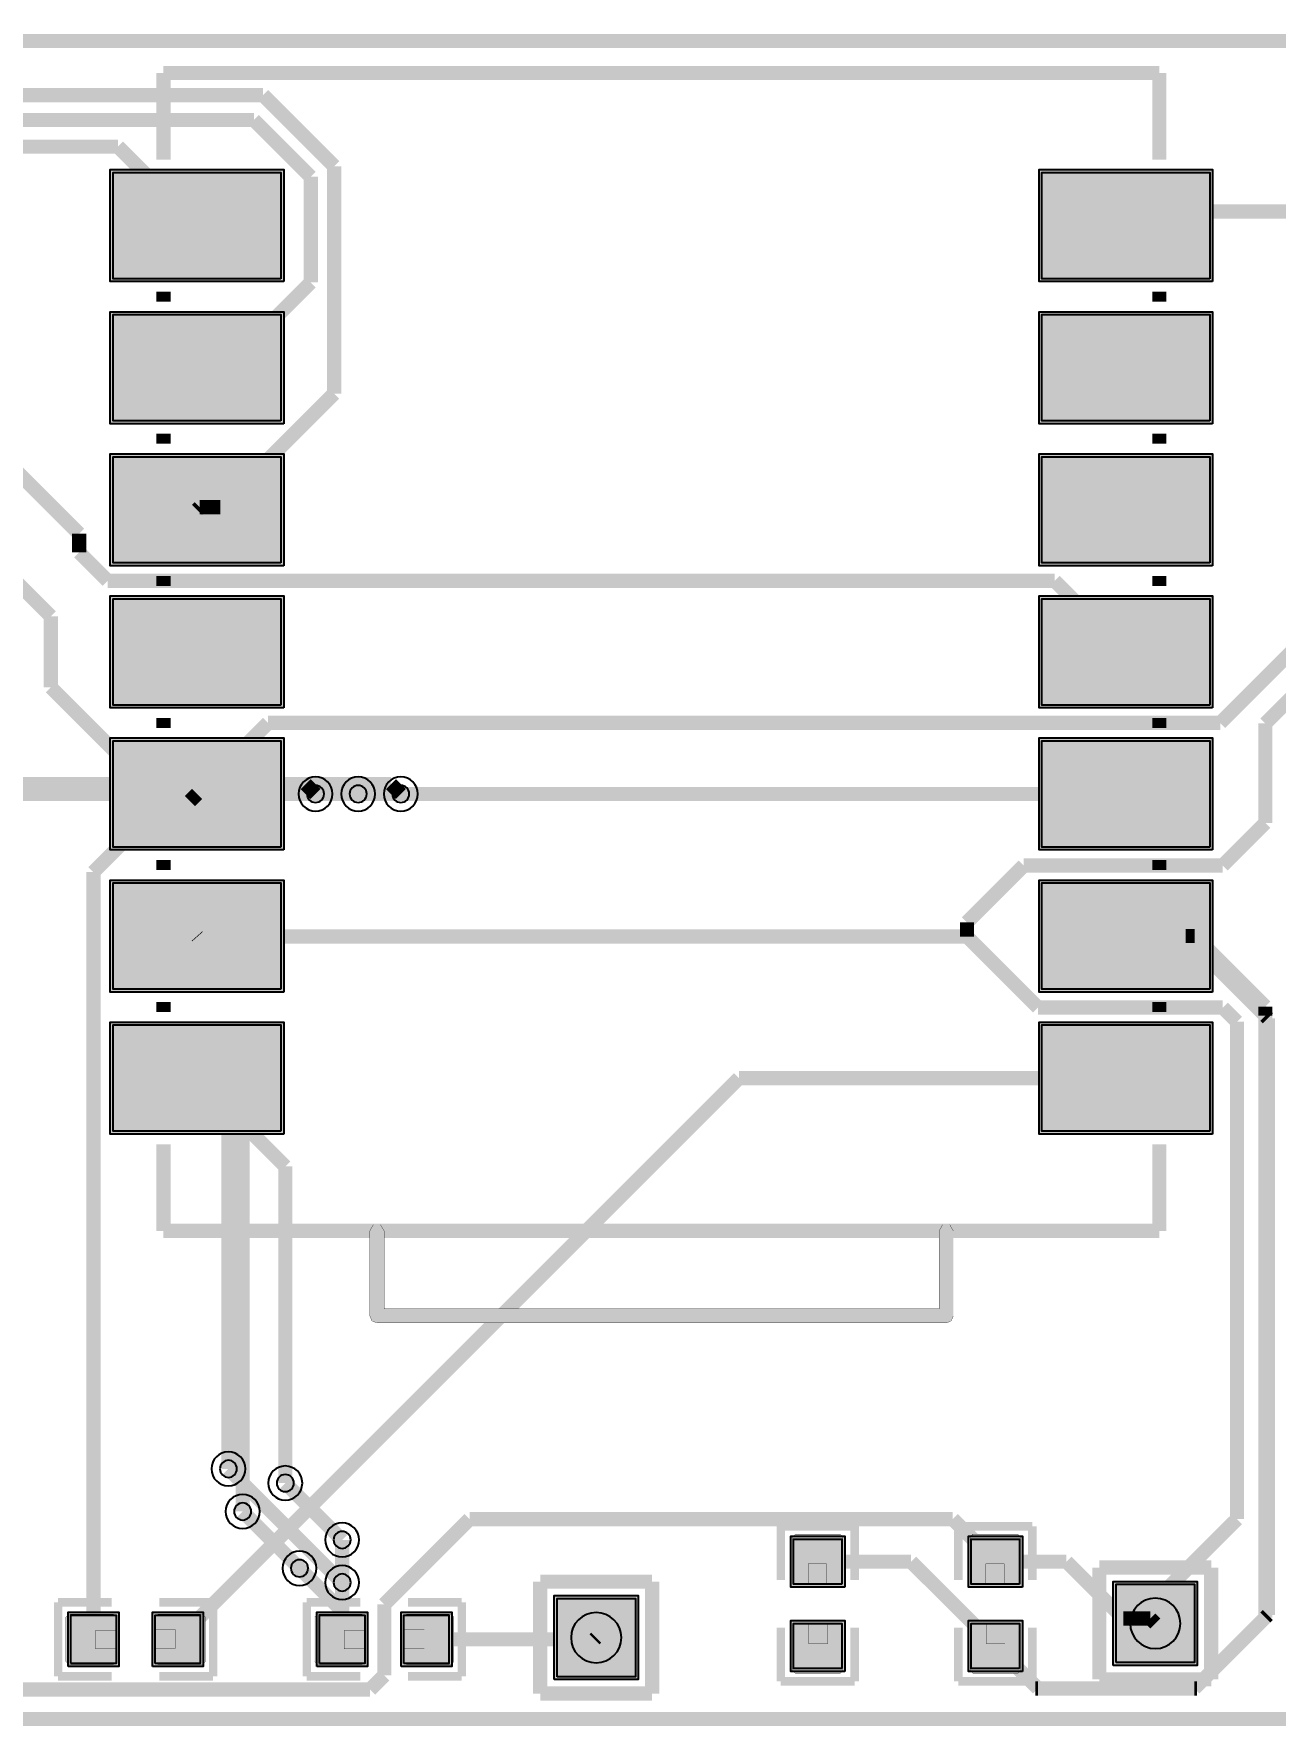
# Model space of a CAD drawing. Header units: millimetres. Extents: x -112.3 to -57, y 18.8 to 49.
# Drawn here: x -92.88 to -70.69, y 18.77 to 49.02 of the extents above; entities that cross this region are included whole.
import ezdxf

# ---------------------------------------------------------------- set-up
doc = ezdxf.new("R2010")
doc.units = ezdxf.units.MM
doc.header["$MEASUREMENT"] = 0
for name, color, linetype, true_color in [('Board-Outline-Layer', 7, 'Continuous', 0xff00ff), ('Bottom-Layer', 7, 'Continuous', 0x0000ff), ('Bottom-Paste-Mask-Layer', 7, 'Continuous', 0x800000), ('Bottom-Solder-Mask-Layer', 7, 'Continuous', 0xaa00ff), ('Document-Layer', 7, 'Continuous', 0xffffff), ('Hole-Layer', 7, 'Continuous', 0x222222), ('Multi-Layer', 7, 'Continuous', 0xc0c0c0), ('Top-Layer', 7, 'Continuous', 0xff0000), ('Top-Paste-Mask-Layer', 7, 'Continuous', 0x808080), ('Top-Silkscreen-Layer', 7, 'Continuous', 0xffcc00), ('Top-Solder-Mask-Layer', 7, 'Continuous', 0x800080)]:
    doc.layers.add(name, color=color, linetype=linetype, true_color=true_color)

msp = doc.modelspace()

# ---------------------------------------------------------------- hatches: boundary and pattern name
at = {"layer": 'Bottom-Layer'}
for points in [[(-73.534, 19.904), (-73.534, 21.304), (-72.134, 21.304), (-72.134, 19.904)], [(-83.527, 19.65), (-83.527, 21.05), (-82.127, 21.05), (-82.127, 19.65)]]:
    msp.add_hatch(color=256, dxfattribs=at).paths.add_polyline_path(points)
at = {"layer": 'Bottom-Paste-Mask-Layer'}
for points in [[(-73.534, 19.904), (-73.534, 21.304), (-72.134, 21.304), (-72.134, 19.904)], [(-83.527, 19.65), (-83.527, 21.05), (-82.127, 21.05), (-82.127, 19.65)]]:
    msp.add_hatch(color=256, dxfattribs=at).paths.add_polyline_path(points)
at = {"layer": 'Bottom-Solder-Mask-Layer'}
for points in [[(-73.584, 19.854), (-73.584, 21.355), (-72.083, 21.355), (-72.083, 19.854)], [(-83.577, 19.6), (-83.577, 21.101), (-82.076, 21.101), (-82.076, 19.6)]]:
    msp.add_hatch(color=256, dxfattribs=at).paths.add_polyline_path(points)
at = {"layer": 'Document-Layer'}
msp.add_hatch(color=256, dxfattribs=at).paths.add_polyline_path([(-86.619, 27.623), (-86.619, 26.23), (-76.698, 26.23), (-76.698, 27.623), (-76.635, 27.733), (-76.508, 27.733), (-76.444, 27.623), (-76.444, 26.103), (-76.481, 26.013), (-76.571, 25.976), (-86.746, 25.976), (-86.836, 26.013), (-86.873, 26.103), (-86.873, 27.623), (-86.81, 27.733), (-86.683, 27.733)])
msp.add_hatch(color=256, dxfattribs=at).paths.add_polyline_path([(-86.619, 27.623), (-86.619, 26.23), (-76.698, 26.23), (-76.698, 27.623), (-76.635, 27.733), (-76.508, 27.733), (-76.444, 27.623), (-76.444, 26.103), (-76.481, 26.013), (-76.571, 25.976), (-86.746, 25.976), (-86.836, 26.013), (-86.873, 26.103), (-86.873, 27.623), (-86.81, 27.733), (-86.683, 27.733)])
at = {"layer": 'Hole-Layer'}
for points in [[(-73.284, 20.604, 1), (-72.384, 20.604, 1)], [(-83.277, 20.35, 1), (-82.377, 20.35, 1)]]:
    msp.add_hatch(color=256, dxfattribs=at).paths.add_polyline_path(points)
at = {"layer": 'Multi-Layer'}
for points in [[(-73.534, 19.904), (-73.534, 21.304), (-72.134, 21.304), (-72.134, 19.904)], [(-73.534, 19.904), (-73.534, 21.304), (-72.134, 21.304), (-72.134, 19.904)], [(-73.534, 19.904), (-73.534, 21.304), (-72.134, 21.304), (-72.134, 19.904)], [(-83.527, 19.65), (-83.527, 21.05), (-82.127, 21.05), (-82.127, 19.65)], [(-83.527, 19.65), (-83.527, 21.05), (-82.127, 21.05), (-82.127, 19.65)], [(-83.527, 19.65), (-83.527, 21.05), (-82.127, 21.05), (-82.127, 19.65)]]:
    msp.add_hatch(color=256, dxfattribs=at).paths.add_polyline_path(points)
at = {"layer": 'Top-Layer'}
for points in [[(-88.461, 44.643), (-91.461, 44.643), (-91.461, 46.543), (-88.461, 46.543)], [(-71.861, 44.643), (-74.861, 44.643), (-74.861, 46.543), (-71.861, 46.543)], [(-88.461, 42.103), (-91.461, 42.103), (-91.461, 44.003), (-88.461, 44.003)], [(-71.861, 42.103), (-74.861, 42.103), (-74.861, 44.003), (-71.861, 44.003)], [(-88.461, 39.563), (-91.461, 39.563), (-91.461, 41.463), (-88.461, 41.463)], [(-71.861, 39.563), (-74.861, 39.563), (-74.861, 41.463), (-71.861, 41.463)], [(-88.461, 37.023), (-91.461, 37.023), (-91.461, 38.923), (-88.461, 38.923)], [(-71.861, 37.023), (-74.861, 37.023), (-74.861, 38.923), (-71.861, 38.923)], [(-88.461, 34.483), (-91.461, 34.483), (-91.461, 36.383), (-88.461, 36.383)], [(-71.861, 34.483), (-74.861, 34.483), (-74.861, 36.383), (-71.861, 36.383)], [(-88.461, 31.943), (-91.461, 31.943), (-91.461, 33.843), (-88.461, 33.843)], [(-71.861, 31.943), (-74.861, 31.943), (-74.861, 33.843), (-71.861, 33.843)], [(-88.461, 29.403), (-91.461, 29.403), (-91.461, 31.303), (-88.461, 31.303)], [(-71.861, 29.403), (-74.861, 29.403), (-74.861, 31.303), (-71.861, 31.303)], [(-78.435, 21.305), (-79.299, 21.305), (-79.299, 22.112), (-78.435, 22.112)], [(-75.26, 21.305), (-76.124, 21.305), (-76.124, 22.112), (-75.26, 22.112)], [(-73.534, 19.904), (-73.534, 21.304), (-72.134, 21.304), (-72.134, 19.904)], [(-83.527, 19.65), (-83.527, 21.05), (-82.127, 21.05), (-82.127, 19.65)], [(-92.216, 19.888), (-92.216, 20.752), (-91.409, 20.752), (-91.409, 19.888)], [(-90.709, 19.888), (-90.709, 20.752), (-89.903, 20.752), (-89.903, 19.888)], [(-87.771, 19.888), (-87.771, 20.752), (-86.964, 20.752), (-86.964, 19.888)], [(-86.264, 19.888), (-86.264, 20.752), (-85.458, 20.752), (-85.458, 19.888)], [(-78.435, 19.798), (-79.299, 19.798), (-79.299, 20.605), (-78.435, 20.605)], [(-75.26, 19.798), (-76.124, 19.798), (-76.124, 20.605), (-75.26, 20.605)]]:
    msp.add_hatch(color=256, dxfattribs=at).paths.add_polyline_path(points)
at = {"layer": 'Top-Paste-Mask-Layer'}
for points in [[(-88.461, 44.643), (-91.461, 44.643), (-91.461, 46.543), (-88.461, 46.543)], [(-71.861, 44.643), (-74.861, 44.643), (-74.861, 46.543), (-71.861, 46.543)], [(-88.461, 42.103), (-91.461, 42.103), (-91.461, 44.003), (-88.461, 44.003)], [(-71.861, 42.103), (-74.861, 42.103), (-74.861, 44.003), (-71.861, 44.003)], [(-88.461, 39.563), (-91.461, 39.563), (-91.461, 41.463), (-88.461, 41.463)], [(-71.861, 39.563), (-74.861, 39.563), (-74.861, 41.463), (-71.861, 41.463)], [(-88.461, 37.023), (-91.461, 37.023), (-91.461, 38.923), (-88.461, 38.923)], [(-71.861, 37.023), (-74.861, 37.023), (-74.861, 38.923), (-71.861, 38.923)], [(-88.461, 34.483), (-91.461, 34.483), (-91.461, 36.383), (-88.461, 36.383)], [(-71.861, 34.483), (-74.861, 34.483), (-74.861, 36.383), (-71.861, 36.383)], [(-88.461, 31.943), (-91.461, 31.943), (-91.461, 33.843), (-88.461, 33.843)], [(-71.861, 31.943), (-74.861, 31.943), (-74.861, 33.843), (-71.861, 33.843)], [(-88.461, 29.403), (-91.461, 29.403), (-91.461, 31.303), (-88.461, 31.303)], [(-71.861, 29.403), (-74.861, 29.403), (-74.861, 31.303), (-71.861, 31.303)], [(-79.317, 22.15), (-79.317, 21.35), (-79.267, 21.3), (-79.039, 21.3), (-79.039, 21.67), (-78.709, 21.67), (-78.709, 21.3), (-78.467, 21.3), (-78.417, 21.35), (-78.417, 22.15), (-78.467, 22.2), (-79.267, 22.2)], [(-79.317, 22.15), (-79.317, 21.35), (-79.267, 21.3), (-79.039, 21.3), (-79.039, 21.67), (-78.709, 21.67), (-78.709, 21.3), (-78.467, 21.3), (-78.417, 21.35), (-78.417, 22.15), (-78.467, 22.2), (-79.267, 22.2)], [(-76.142, 22.15), (-76.142, 21.35), (-76.092, 21.3), (-75.864, 21.3), (-75.864, 21.67), (-75.534, 21.67), (-75.534, 21.3), (-75.292, 21.3), (-75.242, 21.35), (-75.242, 22.15), (-75.292, 22.2), (-76.092, 22.2)], [(-76.142, 22.15), (-76.142, 21.35), (-76.092, 21.3), (-75.864, 21.3), (-75.864, 21.67), (-75.534, 21.67), (-75.534, 21.3), (-75.292, 21.3), (-75.242, 21.35), (-75.242, 22.15), (-75.292, 22.2), (-76.092, 22.2)], [(-73.534, 19.904), (-73.534, 21.304), (-72.134, 21.304), (-72.134, 19.904)], [(-83.527, 19.65), (-83.527, 21.05), (-82.127, 21.05), (-82.127, 19.65)], [(-92.254, 19.87), (-91.454, 19.87), (-91.404, 19.92), (-91.404, 20.148), (-91.774, 20.148), (-91.774, 20.478), (-91.404, 20.478), (-91.404, 20.72), (-91.454, 20.77), (-92.254, 20.77), (-92.304, 20.72), (-92.304, 19.92)], [(-92.254, 19.87), (-91.454, 19.87), (-91.404, 19.92), (-91.404, 20.148), (-91.774, 20.148), (-91.774, 20.478), (-91.404, 20.478), (-91.404, 20.72), (-91.454, 20.77), (-92.254, 20.77), (-92.304, 20.72), (-92.304, 19.92)], [(-89.864, 20.77), (-90.664, 20.77), (-90.714, 20.72), (-90.714, 20.492), (-90.344, 20.492), (-90.344, 20.162), (-90.714, 20.162), (-90.714, 19.92), (-90.664, 19.87), (-89.864, 19.87), (-89.814, 19.92), (-89.814, 20.72)], [(-89.864, 20.77), (-90.664, 20.77), (-90.714, 20.72), (-90.714, 20.492), (-90.344, 20.492), (-90.344, 20.162), (-90.714, 20.162), (-90.714, 19.92), (-90.664, 19.87), (-89.864, 19.87), (-89.814, 19.92), (-89.814, 20.72)], [(-87.809, 19.87), (-87.009, 19.87), (-86.959, 19.92), (-86.959, 20.148), (-87.329, 20.148), (-87.329, 20.478), (-86.959, 20.478), (-86.959, 20.72), (-87.009, 20.77), (-87.809, 20.77), (-87.859, 20.72), (-87.859, 19.92)], [(-87.809, 19.87), (-87.009, 19.87), (-86.959, 19.92), (-86.959, 20.148), (-87.329, 20.148), (-87.329, 20.478), (-86.959, 20.478), (-86.959, 20.72), (-87.009, 20.77), (-87.809, 20.77), (-87.859, 20.72), (-87.859, 19.92)], [(-85.419, 20.77), (-86.219, 20.77), (-86.269, 20.72), (-86.269, 20.492), (-85.899, 20.492), (-85.899, 20.162), (-86.269, 20.162), (-86.269, 19.92), (-86.219, 19.87), (-85.419, 19.87), (-85.369, 19.92), (-85.369, 20.72)], [(-85.419, 20.77), (-86.219, 20.77), (-86.269, 20.72), (-86.269, 20.492), (-85.899, 20.492), (-85.899, 20.162), (-86.269, 20.162), (-86.269, 19.92), (-86.219, 19.87), (-85.419, 19.87), (-85.369, 19.92), (-85.369, 20.72)], [(-78.417, 19.76), (-78.417, 20.56), (-78.467, 20.61), (-78.695, 20.61), (-78.695, 20.24), (-79.025, 20.24), (-79.025, 20.61), (-79.267, 20.61), (-79.317, 20.56), (-79.317, 19.76), (-79.267, 19.71), (-78.467, 19.71)], [(-78.417, 19.76), (-78.417, 20.56), (-78.467, 20.61), (-78.695, 20.61), (-78.695, 20.24), (-79.025, 20.24), (-79.025, 20.61), (-79.267, 20.61), (-79.317, 20.56), (-79.317, 19.76), (-79.267, 19.71), (-78.467, 19.71)], [(-75.242, 19.76), (-75.242, 20.56), (-75.292, 20.61), (-75.52, 20.61), (-75.52, 20.24), (-75.85, 20.24), (-75.85, 20.61), (-76.092, 20.61), (-76.142, 20.56), (-76.142, 19.76), (-76.092, 19.71), (-75.292, 19.71)], [(-75.242, 19.76), (-75.242, 20.56), (-75.292, 20.61), (-75.52, 20.61), (-75.52, 20.24), (-75.85, 20.24), (-75.85, 20.61), (-76.092, 20.61), (-76.142, 20.56), (-76.142, 19.76), (-76.092, 19.71), (-75.292, 19.71)]]:
    msp.add_hatch(color=256, dxfattribs=at).paths.add_polyline_path(points)
at = {"layer": 'Top-Solder-Mask-Layer'}
for points in [[(-88.41, 44.592), (-91.512, 44.592), (-91.512, 46.594), (-88.41, 46.594)], [(-71.81, 44.592), (-74.912, 44.592), (-74.912, 46.594), (-71.81, 46.594)], [(-88.41, 42.052), (-91.512, 42.052), (-91.512, 44.054), (-88.41, 44.054)], [(-71.81, 42.052), (-74.912, 42.052), (-74.912, 44.054), (-71.81, 44.054)], [(-88.41, 39.512), (-91.512, 39.512), (-91.512, 41.514), (-88.41, 41.514)], [(-71.81, 39.512), (-74.912, 39.512), (-74.912, 41.514), (-71.81, 41.514)], [(-88.41, 36.972), (-91.512, 36.972), (-91.512, 38.974), (-88.41, 38.974)], [(-71.81, 36.972), (-74.912, 36.972), (-74.912, 38.974), (-71.81, 38.974)], [(-88.41, 34.432), (-91.512, 34.432), (-91.512, 36.434), (-88.41, 36.434)], [(-71.81, 34.432), (-74.912, 34.432), (-74.912, 36.434), (-71.81, 36.434)], [(-88.41, 31.892), (-91.512, 31.892), (-91.512, 33.894), (-88.41, 33.894)], [(-71.81, 31.892), (-74.912, 31.892), (-74.912, 33.894), (-71.81, 33.894)], [(-88.41, 29.352), (-91.512, 29.352), (-91.512, 31.354), (-88.41, 31.354)], [(-71.81, 29.352), (-74.912, 29.352), (-74.912, 31.354), (-71.81, 31.354)], [(-78.384, 21.254), (-79.35, 21.254), (-79.35, 22.162), (-78.384, 22.162)], [(-75.209, 21.254), (-76.175, 21.254), (-76.175, 22.162), (-75.209, 22.162)], [(-73.584, 19.854), (-73.584, 21.355), (-72.083, 21.355), (-72.083, 19.854)], [(-83.577, 19.6), (-83.577, 21.101), (-82.076, 21.101), (-82.076, 19.6)], [(-92.267, 19.837), (-92.267, 20.803), (-91.359, 20.803), (-91.359, 19.837)], [(-90.76, 19.837), (-90.76, 20.803), (-89.852, 20.803), (-89.852, 19.837)], [(-87.822, 19.837), (-87.822, 20.803), (-86.914, 20.803), (-86.914, 19.837)], [(-86.315, 19.837), (-86.315, 20.803), (-85.407, 20.803), (-85.407, 19.837)], [(-78.384, 19.748), (-79.35, 19.748), (-79.35, 20.656), (-78.384, 20.656)], [(-75.209, 19.748), (-76.175, 19.748), (-76.175, 20.656), (-75.209, 20.656)]]:
    msp.add_hatch(color=256, dxfattribs=at).paths.add_polyline_path(points)

# ---------------------------------------------------------------- linework, layer by layer
at = {"layer": 'Board-Outline-Layer', "const_width": 0.254}
msp.add_lwpolyline([(-112.141, 18.895), (-112.141, 48.895), (-57.141, 48.895), (-57.141, 18.895)], close=True, dxfattribs=at)
at = {"layer": 'Bottom-Layer', "const_width": 0.254}
for points in [[(-96.146, 35.608), (-88.018, 35.608)], [(-88.018, 35.608), (-87.843, 35.433)], [(-88.018, 35.608), (-86.494, 35.608)], [(-86.494, 35.608), (-86.319, 35.433)], [(-96.733, 35.433), (-87.843, 35.433)], [(-87.843, 35.433), (-87.081, 35.433)], [(-87.368, 21.336), (-89.4, 23.368)], [(-87.368, 22.098), (-88.384, 23.114)], [(-88.13, 21.59), (-89.146, 22.606)]]:
    msp.add_lwpolyline(points, dxfattribs=at)
at = {"layer": 'Bottom-Layer'}
for points in [[(-73.534, 19.904), (-73.534, 21.304), (-72.134, 21.304), (-72.134, 19.904)], [(-83.527, 19.65), (-83.527, 21.05), (-82.127, 21.05), (-82.127, 19.65)]]:
    msp.add_lwpolyline(points, close=True, dxfattribs=at)
at = {"layer": 'Bottom-Paste-Mask-Layer'}
for points in [[(-73.534, 19.904), (-73.534, 21.304), (-72.134, 21.304), (-72.134, 19.904)], [(-83.527, 19.65), (-83.527, 21.05), (-82.127, 21.05), (-82.127, 19.65)]]:
    msp.add_lwpolyline(points, close=True, dxfattribs=at)
at = {"layer": 'Bottom-Solder-Mask-Layer'}
for points in [[(-73.584, 19.854), (-73.584, 21.355), (-72.083, 21.355), (-72.083, 19.854)], [(-83.577, 19.6), (-83.577, 21.101), (-82.076, 21.101), (-82.076, 19.6)]]:
    msp.add_lwpolyline(points, close=True, dxfattribs=at)
at = {"layer": 'Document-Layer', "const_width": 0.00508}
msp.add_lwpolyline([(-86.619, 27.623), (-86.619, 26.23), (-76.698, 26.23), (-76.698, 27.623), (-76.635, 27.733), (-76.508, 27.733), (-76.444, 27.623), (-76.444, 26.103), (-76.481, 26.013), (-76.571, 25.976), (-86.746, 25.976), (-86.836, 26.013), (-86.873, 26.103), (-86.873, 27.623), (-86.81, 27.733), (-86.683, 27.733)], close=True, dxfattribs=at)
msp.add_lwpolyline([(-86.619, 27.623), (-86.619, 26.23), (-76.698, 26.23), (-76.698, 27.623), (-76.635, 27.733), (-76.508, 27.733), (-76.444, 27.623), (-76.444, 26.103), (-76.481, 26.013), (-76.571, 25.976), (-86.746, 25.976), (-86.836, 26.013), (-86.873, 26.103), (-86.873, 27.623), (-86.81, 27.733), (-86.683, 27.733)], close=True, dxfattribs=at)
at = {"layer": 'Hole-Layer'}
for points in [[(-87.996, 35.433, 1), (-87.691, 35.433, 1)], [(-87.234, 35.433, 1), (-86.929, 35.433, 1)], [(-86.472, 35.433, 1), (-86.167, 35.433, 1)], [(-89.552, 23.368, 1), (-89.247, 23.368, 1)], [(-88.536, 23.114, 1), (-88.231, 23.114, 1)], [(-89.298, 22.606, 1), (-88.993, 22.606, 1)], [(-87.52, 22.098, 1), (-87.215, 22.098, 1)], [(-88.282, 21.59, 1), (-87.977, 21.59, 1)], [(-87.52, 21.336, 1), (-87.215, 21.336, 1)], [(-73.284, 20.604, 1), (-72.384, 20.604, 1)], [(-83.277, 20.35, 1), (-82.377, 20.35, 1)]]:
    msp.add_lwpolyline(points, format="xyb", close=True, dxfattribs=at)
at = {"layer": 'Multi-Layer'}
for points in [[(-88.148, 35.433, 1), (-87.538, 35.433), (-87.538, 35.433, 1), (-88.148, 35.433)], [(-87.386, 35.433, 1), (-86.776, 35.433), (-86.776, 35.433, 1), (-87.386, 35.433)], [(-86.624, 35.433, 1), (-86.014, 35.433), (-86.014, 35.433, 1), (-86.624, 35.433)], [(-89.705, 23.368, 1), (-89.095, 23.368), (-89.095, 23.368, 1), (-89.705, 23.368)], [(-88.689, 23.114, 1), (-88.079, 23.114), (-88.079, 23.114, 1), (-88.689, 23.114)], [(-89.451, 22.606, 1), (-88.841, 22.606), (-88.841, 22.606, 1), (-89.451, 22.606)], [(-87.673, 22.098, 1), (-87.063, 22.098), (-87.063, 22.098, 1), (-87.673, 22.098)], [(-88.435, 21.59, 1), (-87.825, 21.59), (-87.825, 21.59, 1), (-88.435, 21.59)], [(-87.673, 21.336, 1), (-87.063, 21.336), (-87.063, 21.336, 1), (-87.673, 21.336)]]:
    msp.add_lwpolyline(points, format="xyb", dxfattribs=at)
for points in [[(-73.534, 19.904), (-73.534, 21.304), (-72.134, 21.304), (-72.134, 19.904)], [(-73.534, 19.904), (-73.534, 21.304), (-72.134, 21.304), (-72.134, 19.904)], [(-73.534, 19.904), (-73.534, 21.304), (-72.134, 21.304), (-72.134, 19.904)], [(-83.527, 19.65), (-83.527, 21.05), (-82.127, 21.05), (-82.127, 19.65)], [(-83.527, 19.65), (-83.527, 21.05), (-82.127, 21.05), (-82.127, 19.65)], [(-83.527, 19.65), (-83.527, 21.05), (-82.127, 21.05), (-82.127, 19.65)]]:
    msp.add_lwpolyline(points, close=True, dxfattribs=at)
at = {"layer": 'Top-Layer', "const_width": 0.254}
for points in [[(-96.146, 47.926), (-88.78, 47.926)], [(-88.78, 47.926), (-87.51, 46.656)], [(-95.892, 47.482), (-88.945, 47.482)], [(-88.945, 47.482), (-87.929, 46.466)], [(-95.638, 47.006), (-91.374, 47.006)], [(-91.374, 47.006), (-89.961, 45.593)], [(-87.929, 46.466), (-87.929, 44.577)], [(-87.51, 46.656), (-87.51, 42.592)], [(-73.107, 45.847), (-73.361, 45.593)], [(-66.548, 45.847), (-73.107, 45.847)], [(-87.929, 44.577), (-89.453, 43.053)], [(-70.866, 36.694), (-63.754, 43.806)], [(-89.453, 43.053), (-89.961, 43.053)], [(-87.51, 42.592), (-89.542, 40.56)], [(-93.846, 41.862), (-92.068, 40.084)], [(-89.914, 40.56), (-89.961, 40.513)], [(-89.542, 40.56), (-89.914, 40.56)], [(-71.673, 36.703), (-68.072, 40.304)], [(-92.575, 38.608), (-93.829, 39.862)], [(-92.068, 40.084), (-92.068, 39.751)], [(-92.068, 39.751), (-91.56, 39.243)], [(-91.56, 39.243), (-74.631, 39.243)], [(-74.631, 39.243), (-73.361, 37.973)], [(-92.575, 37.338), (-92.575, 38.608)], [(-90.543, 35.306), (-92.575, 37.338)], [(-89.961, 35.433), (-88.691, 36.703)], [(-88.691, 36.703), (-71.673, 36.703)], [(-70.866, 34.916), (-70.866, 36.694)], [(-91.813, 34.036), (-90.543, 35.306)], [(-90.543, 35.306), (-90.088, 35.306)], [(-90.088, 35.306), (-89.961, 35.433)], [(-87.843, 35.433), (-87.081, 35.433)], [(-87.081, 35.433), (-86.319, 35.433)], [(-86.319, 35.433), (-73.361, 35.433)], [(-71.628, 34.154), (-70.866, 34.916)], [(-76.2, 33.138), (-75.184, 34.154)], [(-75.184, 34.154), (-71.628, 34.154)], [(-91.813, 20.32), (-91.813, 34.036)], [(-89.953, 32.884), (-89.961, 32.893)], [(-76.2, 32.884), (-89.953, 32.884)], [(-76.2, 32.884), (-76.2, 33.138)], [(-74.93, 31.614), (-76.2, 32.884)], [(-72.292, 32.893), (-73.361, 32.893)], [(-70.866, 31.468), (-72.292, 32.893)], [(-72.128, 32.893), (-72.292, 32.893)], [(-70.866, 31.632), (-72.128, 32.893)], [(-71.628, 31.614), (-74.93, 31.614)], [(-71.374, 31.36), (-71.628, 31.614)], [(-71.374, 22.47), (-71.374, 31.36)], [(-70.866, 31.468), (-70.866, 31.632)], [(-70.821, 31.423), (-70.866, 31.468)], [(-70.866, 20.71), (-70.866, 31.468)], [(-70.821, 20.755), (-70.821, 31.423)], [(-90.306, 20.32), (-80.273, 30.353)], [(-89.4, 29.791), (-89.961, 30.353)], [(-80.273, 30.353), (-73.361, 30.353)], [(-89.4, 23.368), (-89.4, 29.791)], [(-89.146, 29.537), (-89.4, 29.791)], [(-89.146, 22.606), (-89.146, 29.537)], [(-88.384, 28.775), (-89.146, 29.537)], [(-88.384, 23.114), (-88.384, 28.775)], [(-85.09, 22.47), (-86.614, 20.946)], [(-76.454, 22.47), (-85.09, 22.47)], [(-75.692, 21.708), (-76.454, 22.47)], [(-73.152, 20.692), (-71.374, 22.47)], [(-87.368, 21.336), (-87.368, 22.098)], [(-78.867, 21.708), (-77.199, 21.708)], [(-77.199, 21.708), (-75.692, 20.202)], [(-75.692, 21.708), (-74.422, 21.708)], [(-74.422, 21.708), (-73.406, 20.692)], [(-87.368, 20.828), (-88.13, 21.59)], [(-87.368, 20.828), (-87.368, 21.336)], [(-87.368, 20.32), (-87.368, 20.828)], [(-86.614, 20.946), (-86.614, 19.676)], [(-70.866, 20.71), (-70.821, 20.755)], [(-73.406, 20.692), (-73.152, 20.692)], [(-73.152, 20.692), (-72.922, 20.692)], [(-72.922, 20.692), (-72.834, 20.604)], [(-72.136, 19.44), (-70.866, 20.71)], [(-85.861, 20.32), (-82.857, 20.32)], [(-82.857, 20.32), (-82.827, 20.35)], [(-75.692, 20.202), (-74.93, 19.44)], [(-86.614, 19.676), (-86.868, 19.422)], [(-86.868, 19.422), (-103.378, 19.422)], [(-74.975, 19.44), (-74.93, 19.44)], [(-74.93, 19.44), (-72.136, 19.44)], [(-72.136, 19.44), (-72.091, 19.44)]]:
    msp.add_lwpolyline(points, dxfattribs=at)
at = {"layer": 'Top-Layer'}
for points in [[(-88.461, 44.643), (-91.461, 44.643), (-91.461, 46.543), (-88.461, 46.543)], [(-71.861, 44.643), (-74.861, 44.643), (-74.861, 46.543), (-71.861, 46.543)], [(-88.461, 42.103), (-91.461, 42.103), (-91.461, 44.003), (-88.461, 44.003)], [(-71.861, 42.103), (-74.861, 42.103), (-74.861, 44.003), (-71.861, 44.003)], [(-88.461, 39.563), (-91.461, 39.563), (-91.461, 41.463), (-88.461, 41.463)], [(-71.861, 39.563), (-74.861, 39.563), (-74.861, 41.463), (-71.861, 41.463)], [(-88.461, 37.023), (-91.461, 37.023), (-91.461, 38.923), (-88.461, 38.923)], [(-71.861, 37.023), (-74.861, 37.023), (-74.861, 38.923), (-71.861, 38.923)], [(-88.461, 34.483), (-91.461, 34.483), (-91.461, 36.383), (-88.461, 36.383)], [(-71.861, 34.483), (-74.861, 34.483), (-74.861, 36.383), (-71.861, 36.383)], [(-88.461, 31.943), (-91.461, 31.943), (-91.461, 33.843), (-88.461, 33.843)], [(-71.861, 31.943), (-74.861, 31.943), (-74.861, 33.843), (-71.861, 33.843)], [(-88.461, 29.403), (-91.461, 29.403), (-91.461, 31.303), (-88.461, 31.303)], [(-71.861, 29.403), (-74.861, 29.403), (-74.861, 31.303), (-71.861, 31.303)], [(-78.435, 21.305), (-79.299, 21.305), (-79.299, 22.112), (-78.435, 22.112)], [(-75.26, 21.305), (-76.124, 21.305), (-76.124, 22.112), (-75.26, 22.112)], [(-73.534, 19.904), (-73.534, 21.304), (-72.134, 21.304), (-72.134, 19.904)], [(-83.527, 19.65), (-83.527, 21.05), (-82.127, 21.05), (-82.127, 19.65)], [(-92.216, 19.888), (-92.216, 20.752), (-91.409, 20.752), (-91.409, 19.888)], [(-90.709, 19.888), (-90.709, 20.752), (-89.903, 20.752), (-89.903, 19.888)], [(-87.771, 19.888), (-87.771, 20.752), (-86.964, 20.752), (-86.964, 19.888)], [(-86.264, 19.888), (-86.264, 20.752), (-85.458, 20.752), (-85.458, 19.888)], [(-78.435, 19.798), (-79.299, 19.798), (-79.299, 20.605), (-78.435, 20.605)], [(-75.26, 19.798), (-76.124, 19.798), (-76.124, 20.605), (-75.26, 20.605)]]:
    msp.add_lwpolyline(points, close=True, dxfattribs=at)
at = {"layer": 'Top-Paste-Mask-Layer'}
for points in [[(-88.461, 44.643), (-91.461, 44.643), (-91.461, 46.543), (-88.461, 46.543)], [(-71.861, 44.643), (-74.861, 44.643), (-74.861, 46.543), (-71.861, 46.543)], [(-88.461, 42.103), (-91.461, 42.103), (-91.461, 44.003), (-88.461, 44.003)], [(-71.861, 42.103), (-74.861, 42.103), (-74.861, 44.003), (-71.861, 44.003)], [(-88.461, 39.563), (-91.461, 39.563), (-91.461, 41.463), (-88.461, 41.463)], [(-71.861, 39.563), (-74.861, 39.563), (-74.861, 41.463), (-71.861, 41.463)], [(-88.461, 37.023), (-91.461, 37.023), (-91.461, 38.923), (-88.461, 38.923)], [(-71.861, 37.023), (-74.861, 37.023), (-74.861, 38.923), (-71.861, 38.923)], [(-88.461, 34.483), (-91.461, 34.483), (-91.461, 36.383), (-88.461, 36.383)], [(-71.861, 34.483), (-74.861, 34.483), (-74.861, 36.383), (-71.861, 36.383)], [(-88.461, 31.943), (-91.461, 31.943), (-91.461, 33.843), (-88.461, 33.843)], [(-71.861, 31.943), (-74.861, 31.943), (-74.861, 33.843), (-71.861, 33.843)], [(-88.461, 29.403), (-91.461, 29.403), (-91.461, 31.303), (-88.461, 31.303)], [(-71.861, 29.403), (-74.861, 29.403), (-74.861, 31.303), (-71.861, 31.303)], [(-73.534, 19.904), (-73.534, 21.304), (-72.134, 21.304), (-72.134, 19.904)], [(-83.527, 19.65), (-83.527, 21.05), (-82.127, 21.05), (-82.127, 19.65)]]:
    msp.add_lwpolyline(points, close=True, dxfattribs=at)
at = {"layer": 'Top-Paste-Mask-Layer', "const_width": 0.00508}
for points in [[(-79.317, 22.15), (-79.317, 21.35), (-79.267, 21.3), (-79.039, 21.3), (-79.039, 21.67), (-78.709, 21.67), (-78.709, 21.3), (-78.467, 21.3), (-78.417, 21.35), (-78.417, 22.15), (-78.467, 22.2), (-79.267, 22.2)], [(-79.317, 22.15), (-79.317, 21.35), (-79.267, 21.3), (-79.039, 21.3), (-79.039, 21.67), (-78.709, 21.67), (-78.709, 21.3), (-78.467, 21.3), (-78.417, 21.35), (-78.417, 22.15), (-78.467, 22.2), (-79.267, 22.2)], [(-76.142, 22.15), (-76.142, 21.35), (-76.092, 21.3), (-75.864, 21.3), (-75.864, 21.67), (-75.534, 21.67), (-75.534, 21.3), (-75.292, 21.3), (-75.242, 21.35), (-75.242, 22.15), (-75.292, 22.2), (-76.092, 22.2)], [(-76.142, 22.15), (-76.142, 21.35), (-76.092, 21.3), (-75.864, 21.3), (-75.864, 21.67), (-75.534, 21.67), (-75.534, 21.3), (-75.292, 21.3), (-75.242, 21.35), (-75.242, 22.15), (-75.292, 22.2), (-76.092, 22.2)], [(-92.254, 19.87), (-91.454, 19.87), (-91.404, 19.92), (-91.404, 20.148), (-91.774, 20.148), (-91.774, 20.478), (-91.404, 20.478), (-91.404, 20.72), (-91.454, 20.77), (-92.254, 20.77), (-92.304, 20.72), (-92.304, 19.92)], [(-92.254, 19.87), (-91.454, 19.87), (-91.404, 19.92), (-91.404, 20.148), (-91.774, 20.148), (-91.774, 20.478), (-91.404, 20.478), (-91.404, 20.72), (-91.454, 20.77), (-92.254, 20.77), (-92.304, 20.72), (-92.304, 19.92)], [(-89.864, 20.77), (-90.664, 20.77), (-90.714, 20.72), (-90.714, 20.492), (-90.344, 20.492), (-90.344, 20.162), (-90.714, 20.162), (-90.714, 19.92), (-90.664, 19.87), (-89.864, 19.87), (-89.814, 19.92), (-89.814, 20.72)], [(-89.864, 20.77), (-90.664, 20.77), (-90.714, 20.72), (-90.714, 20.492), (-90.344, 20.492), (-90.344, 20.162), (-90.714, 20.162), (-90.714, 19.92), (-90.664, 19.87), (-89.864, 19.87), (-89.814, 19.92), (-89.814, 20.72)], [(-87.809, 19.87), (-87.009, 19.87), (-86.959, 19.92), (-86.959, 20.148), (-87.329, 20.148), (-87.329, 20.478), (-86.959, 20.478), (-86.959, 20.72), (-87.009, 20.77), (-87.809, 20.77), (-87.859, 20.72), (-87.859, 19.92)], [(-87.809, 19.87), (-87.009, 19.87), (-86.959, 19.92), (-86.959, 20.148), (-87.329, 20.148), (-87.329, 20.478), (-86.959, 20.478), (-86.959, 20.72), (-87.009, 20.77), (-87.809, 20.77), (-87.859, 20.72), (-87.859, 19.92)], [(-85.419, 20.77), (-86.219, 20.77), (-86.269, 20.72), (-86.269, 20.492), (-85.899, 20.492), (-85.899, 20.162), (-86.269, 20.162), (-86.269, 19.92), (-86.219, 19.87), (-85.419, 19.87), (-85.369, 19.92), (-85.369, 20.72)], [(-85.419, 20.77), (-86.219, 20.77), (-86.269, 20.72), (-86.269, 20.492), (-85.899, 20.492), (-85.899, 20.162), (-86.269, 20.162), (-86.269, 19.92), (-86.219, 19.87), (-85.419, 19.87), (-85.369, 19.92), (-85.369, 20.72)], [(-78.417, 19.76), (-78.417, 20.56), (-78.467, 20.61), (-78.695, 20.61), (-78.695, 20.24), (-79.025, 20.24), (-79.025, 20.61), (-79.267, 20.61), (-79.317, 20.56), (-79.317, 19.76), (-79.267, 19.71), (-78.467, 19.71)], [(-78.417, 19.76), (-78.417, 20.56), (-78.467, 20.61), (-78.695, 20.61), (-78.695, 20.24), (-79.025, 20.24), (-79.025, 20.61), (-79.267, 20.61), (-79.317, 20.56), (-79.317, 19.76), (-79.267, 19.71), (-78.467, 19.71)], [(-75.242, 19.76), (-75.242, 20.56), (-75.292, 20.61), (-75.52, 20.61), (-75.52, 20.24), (-75.85, 20.24), (-75.85, 20.61), (-76.092, 20.61), (-76.142, 20.56), (-76.142, 19.76), (-76.092, 19.71), (-75.292, 19.71)], [(-75.242, 19.76), (-75.242, 20.56), (-75.292, 20.61), (-75.52, 20.61), (-75.52, 20.24), (-75.85, 20.24), (-75.85, 20.61), (-76.092, 20.61), (-76.142, 20.56), (-76.142, 19.76), (-76.092, 19.71), (-75.292, 19.71)]]:
    msp.add_lwpolyline(points, close=True, dxfattribs=at)
at = {"layer": 'Top-Silkscreen-Layer'}
for points, const_width in [([(-72.761, 48.323), (-90.561, 48.323)], 0.254), ([(-90.561, 48.323), (-90.561, 46.774)], 0.254), ([(-72.761, 48.323), (-90.561, 48.323)], 0.254), ([(-90.561, 48.323), (-90.561, 46.774)], 0.254), ([(-72.761, 46.774), (-72.761, 48.323)], 0.254), ([(-72.761, 46.774), (-72.761, 48.323)], 0.254), ([(-90.561, 44.412), (-90.561, 44.234)], 0.254), ([(-90.561, 44.412), (-90.561, 44.234)], 0.254), ([(-72.761, 44.234), (-72.761, 44.412)], 0.254), ([(-72.761, 44.234), (-72.761, 44.412)], 0.254), ([(-90.561, 41.872), (-90.561, 41.694)], 0.254), ([(-90.561, 41.872), (-90.561, 41.694)], 0.254), ([(-72.761, 41.694), (-72.761, 41.872)], 0.254), ([(-72.761, 41.694), (-72.761, 41.872)], 0.254), ([(-90.561, 39.332), (-90.561, 39.154)], 0.254), ([(-90.561, 39.332), (-90.561, 39.154)], 0.254), ([(-72.761, 39.154), (-72.761, 39.332)], 0.254), ([(-72.761, 39.154), (-72.761, 39.332)], 0.254), ([(-90.561, 36.792), (-90.561, 36.614)], 0.254), ([(-90.561, 36.792), (-90.561, 36.614)], 0.254), ([(-72.761, 36.614), (-72.761, 36.792)], 0.254), ([(-72.761, 36.614), (-72.761, 36.792)], 0.254), ([(-90.561, 34.252), (-90.561, 34.074)], 0.254), ([(-90.561, 34.252), (-90.561, 34.074)], 0.254), ([(-72.761, 34.074), (-72.761, 34.252)], 0.254), ([(-72.761, 34.074), (-72.761, 34.252)], 0.254), ([(-90.561, 31.712), (-90.561, 31.534)], 0.254), ([(-90.561, 31.712), (-90.561, 31.534)], 0.254), ([(-72.761, 31.534), (-72.761, 31.712)], 0.254), ([(-72.761, 31.534), (-72.761, 31.712)], 0.254), ([(-90.561, 29.172), (-90.561, 27.623)], 0.254), ([(-90.561, 29.172), (-90.561, 27.623)], 0.254), ([(-72.761, 27.623), (-72.761, 29.172)], 0.254), ([(-72.761, 27.623), (-72.761, 29.172)], 0.254), ([(-90.561, 27.623), (-72.761, 27.623)], 0.254), ([(-90.561, 27.623), (-72.761, 27.623)], 0.254), ([(-86.746, 27.623), (-86.746, 26.103)], 0.254), ([(-86.746, 27.623), (-86.746, 26.103)], 0.254), ([(-76.571, 26.103), (-76.571, 27.623)], 0.254), ([(-76.571, 26.103), (-76.571, 27.623)], 0.254), ([(-86.746, 26.103), (-76.571, 26.103)], 0.254), ([(-86.746, 26.103), (-76.571, 26.103)], 0.254), ([(-78.207, 22.34), (-79.528, 22.34)], 0.152), ([(-79.528, 22.34), (-79.528, 21.381)], 0.152), ([(-78.207, 22.34), (-79.528, 22.34)], 0.152), ([(-79.528, 22.34), (-79.528, 21.381)], 0.152), ([(-78.207, 21.381), (-78.207, 22.34)], 0.152), ([(-78.207, 21.381), (-78.207, 22.34)], 0.152), ([(-75.032, 22.34), (-76.353, 22.34)], 0.152), ([(-76.353, 22.34), (-76.353, 21.381)], 0.152), ([(-75.032, 22.34), (-76.353, 22.34)], 0.152), ([(-76.353, 22.34), (-76.353, 21.381)], 0.152), ([(-75.032, 21.381), (-75.032, 22.34)], 0.152), ([(-75.032, 21.381), (-75.032, 22.34)], 0.152), ([(-73.834, 19.604), (-73.834, 21.604)], 0.254), ([(-73.834, 21.604), (-71.834, 21.604)], 0.254), ([(-73.834, 19.604), (-73.834, 21.604)], 0.254), ([(-73.834, 21.604), (-71.834, 21.604)], 0.254), ([(-71.834, 21.604), (-71.834, 19.604)], 0.254), ([(-71.834, 21.604), (-71.834, 19.604)], 0.254), ([(-83.827, 19.35), (-83.827, 21.35)], 0.254), ([(-83.827, 21.35), (-81.827, 21.35)], 0.254), ([(-83.827, 19.35), (-83.827, 21.35)], 0.254), ([(-83.827, 21.35), (-81.827, 21.35)], 0.254), ([(-81.827, 21.35), (-81.827, 19.35)], 0.254), ([(-81.827, 21.35), (-81.827, 19.35)], 0.254), ([(-92.444, 19.659), (-92.444, 20.981)], 0.152), ([(-92.444, 20.981), (-91.485, 20.981)], 0.152), ([(-92.444, 19.659), (-92.444, 20.981)], 0.152), ([(-92.444, 20.981), (-91.485, 20.981)], 0.152), ([(-89.674, 20.981), (-90.633, 20.981)], 0.152), ([(-89.674, 20.981), (-90.633, 20.981)], 0.152), ([(-89.674, 19.659), (-89.674, 20.981)], 0.152), ([(-89.674, 19.659), (-89.674, 20.981)], 0.152), ([(-87.999, 19.659), (-87.999, 20.981)], 0.152), ([(-87.999, 20.981), (-87.04, 20.981)], 0.152), ([(-87.999, 19.659), (-87.999, 20.981)], 0.152), ([(-87.999, 20.981), (-87.04, 20.981)], 0.152), ([(-85.229, 20.981), (-86.188, 20.981)], 0.152), ([(-85.229, 20.981), (-86.188, 20.981)], 0.152), ([(-85.229, 19.659), (-85.229, 20.981)], 0.152), ([(-85.229, 19.659), (-85.229, 20.981)], 0.152), ([(-79.528, 19.57), (-79.528, 20.529)], 0.152), ([(-79.528, 19.57), (-79.528, 20.529)], 0.152), ([(-78.207, 20.529), (-78.207, 19.57)], 0.152), ([(-78.207, 20.529), (-78.207, 19.57)], 0.152), ([(-76.353, 19.57), (-76.353, 20.529)], 0.152), ([(-76.353, 19.57), (-76.353, 20.529)], 0.152), ([(-75.032, 20.529), (-75.032, 19.57)], 0.152), ([(-75.032, 20.529), (-75.032, 19.57)], 0.152), ([(-91.485, 19.659), (-92.444, 19.659)], 0.152), ([(-91.485, 19.659), (-92.444, 19.659)], 0.152), ([(-90.633, 19.659), (-89.674, 19.659)], 0.152), ([(-90.633, 19.659), (-89.674, 19.659)], 0.152), ([(-87.04, 19.659), (-87.999, 19.659)], 0.152), ([(-87.04, 19.659), (-87.999, 19.659)], 0.152), ([(-86.188, 19.659), (-85.229, 19.659)], 0.152), ([(-86.188, 19.659), (-85.229, 19.659)], 0.152), ([(-71.834, 19.604), (-73.834, 19.604)], 0.254), ([(-71.834, 19.604), (-73.834, 19.604)], 0.254), ([(-81.827, 19.35), (-83.827, 19.35)], 0.254), ([(-81.827, 19.35), (-83.827, 19.35)], 0.254), ([(-78.207, 19.57), (-79.528, 19.57)], 0.152), ([(-78.207, 19.57), (-79.528, 19.57)], 0.152), ([(-75.032, 19.57), (-76.353, 19.57)], 0.152), ([(-75.032, 19.57), (-76.353, 19.57)], 0.152)]:
    msp.add_lwpolyline(points, dxfattribs=dict(at, const_width=const_width))
at = {"layer": 'Top-Solder-Mask-Layer'}
for points in [[(-88.41, 44.592), (-91.512, 44.592), (-91.512, 46.594), (-88.41, 46.594)], [(-71.81, 44.592), (-74.912, 44.592), (-74.912, 46.594), (-71.81, 46.594)], [(-88.41, 42.052), (-91.512, 42.052), (-91.512, 44.054), (-88.41, 44.054)], [(-71.81, 42.052), (-74.912, 42.052), (-74.912, 44.054), (-71.81, 44.054)], [(-88.41, 39.512), (-91.512, 39.512), (-91.512, 41.514), (-88.41, 41.514)], [(-71.81, 39.512), (-74.912, 39.512), (-74.912, 41.514), (-71.81, 41.514)], [(-88.41, 36.972), (-91.512, 36.972), (-91.512, 38.974), (-88.41, 38.974)], [(-71.81, 36.972), (-74.912, 36.972), (-74.912, 38.974), (-71.81, 38.974)], [(-88.41, 34.432), (-91.512, 34.432), (-91.512, 36.434), (-88.41, 36.434)], [(-71.81, 34.432), (-74.912, 34.432), (-74.912, 36.434), (-71.81, 36.434)], [(-88.41, 31.892), (-91.512, 31.892), (-91.512, 33.894), (-88.41, 33.894)], [(-71.81, 31.892), (-74.912, 31.892), (-74.912, 33.894), (-71.81, 33.894)], [(-88.41, 29.352), (-91.512, 29.352), (-91.512, 31.354), (-88.41, 31.354)], [(-71.81, 29.352), (-74.912, 29.352), (-74.912, 31.354), (-71.81, 31.354)], [(-78.384, 21.254), (-79.35, 21.254), (-79.35, 22.162), (-78.384, 22.162)], [(-75.209, 21.254), (-76.175, 21.254), (-76.175, 22.162), (-75.209, 22.162)], [(-73.584, 19.854), (-73.584, 21.355), (-72.083, 21.355), (-72.083, 19.854)], [(-83.577, 19.6), (-83.577, 21.101), (-82.076, 21.101), (-82.076, 19.6)], [(-92.267, 19.837), (-92.267, 20.803), (-91.359, 20.803), (-91.359, 19.837)], [(-90.76, 19.837), (-90.76, 20.803), (-89.852, 20.803), (-89.852, 19.837)], [(-87.822, 19.837), (-87.822, 20.803), (-86.914, 20.803), (-86.914, 19.837)], [(-86.315, 19.837), (-86.315, 20.803), (-85.407, 20.803), (-85.407, 19.837)], [(-78.384, 19.748), (-79.35, 19.748), (-79.35, 20.656), (-78.384, 20.656)], [(-75.209, 19.748), (-76.175, 19.748), (-76.175, 20.656), (-75.209, 20.656)]]:
    msp.add_lwpolyline(points, close=True, dxfattribs=at)

doc.saveas('drawing.dxf')
